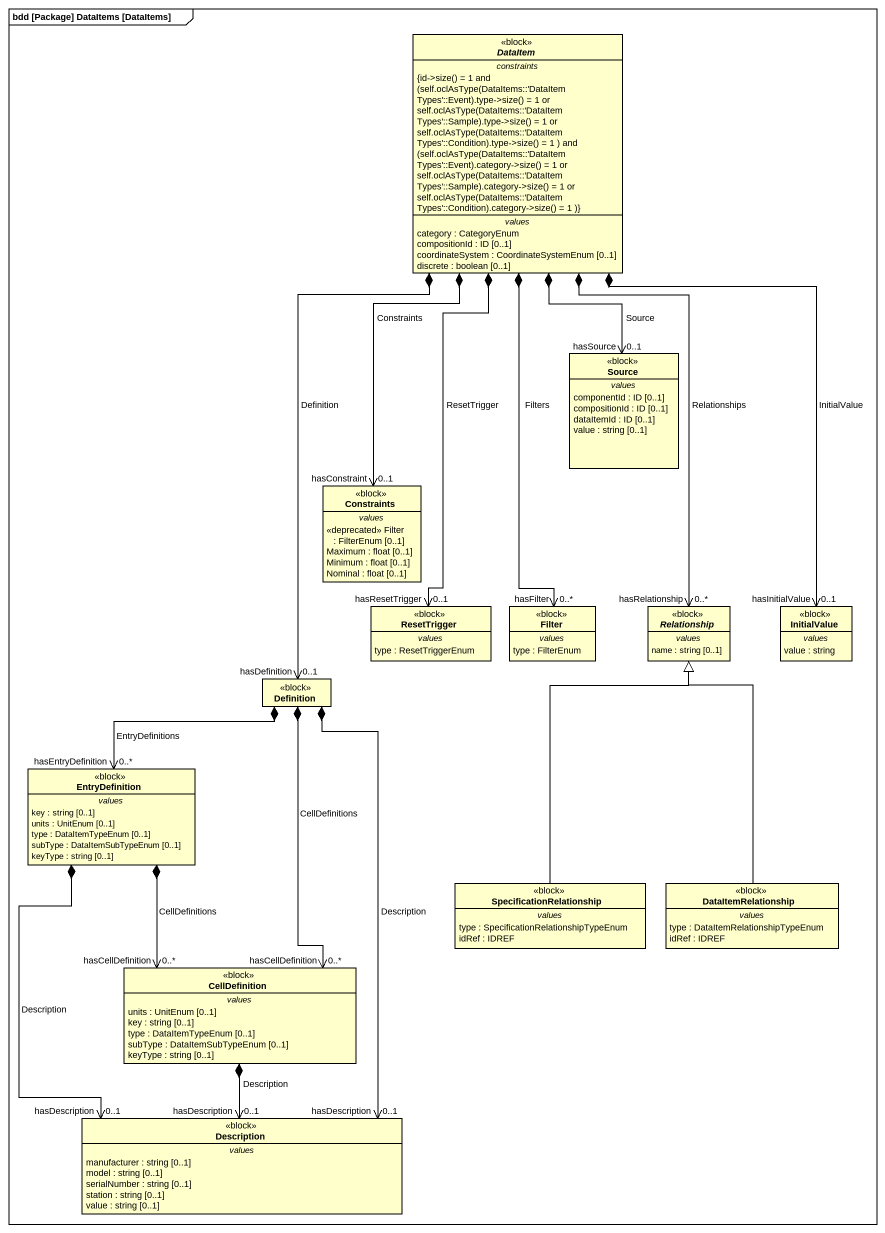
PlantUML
@startuml
mainframe bdd [Package] DataItems [DataItems]
hide circle
hide empty members
abstract class DataItem <<block>> {
  -- constraints --
  {field} {id->size() = 1 and (self.oclAsType(DataItems::'DataItem Types'::Event).type->size() = 1 or self.oclAsType(DataItems::'DataItem Types'::Sample).type->size() = 1 or self.oclAsType(DataItems::'DataItem Types'::Condition).type->size() = 1 ) and (self.oclAsType(DataItems::'DataItem Types'::Event).category->size() = 1 or self.oclAsType(DataItems::'DataItem Types'::Sample).category->size() = 1 or self.oclAsType(DataItems::'DataItem Types'::Condition).category->size() = 1 )}
  -- values --
  category : CategoryEnum
  compositionId : ID [0..1]
  coordinateSystem : CoordinateSystemEnum [0..1]
  discrete : boolean [0..1]
}
class Source <<block>> {
  -- values --
  componentId : ID [0..1]
  compositionId : ID [0..1]
  dataItemId : ID [0..1]
  value : string [0..1]
}
class Constraints <<block>> {
  -- values --
  <<deprecated>> Filter : FilterEnum [0..1]
  Maximum : float [0..1]
  Minimum : float [0..1]
  Nominal : float [0..1]
}
class ResetTrigger <<block>> {
  -- values --
  type : ResetTriggerEnum
}
class Filter <<block>> {
  -- values --
  type : FilterEnum
}
abstract class Relationship <<block>> {
  -- values --
  name : string [0..1]
}
class InitialValue <<block>> {
  -- values --
  value : string
}
class Definition <<block>>
class EntryDefinition <<block>> {
  -- values --
  key : string [0..1]
  units : UnitEnum [0..1]
  type : DataItemTypeEnum [0..1]
  subType : DataItemSubTypeEnum [0..1]
  keyType : string [0..1]
}
class SpecificationRelationship <<block>> {
  -- values --
  type : SpecificationRelationshipTypeEnum
  idRef : IDREF
}
class DataItemRelationship <<block>> {
  -- values --
  type : DataItemRelationshipTypeEnum
  idRef : IDREF
}
class CellDefinition <<block>> {
  -- values --
  units : UnitEnum [0..1]
  key : string [0..1]
  type : DataItemTypeEnum [0..1]
  subType : DataItemSubTypeEnum [0..1]
  keyType : string [0..1]
}
class Description <<block>> {
  -- values --
  manufacturer : string [0..1]
  model : string [0..1]
  serialNumber : string [0..1]
  station : string [0..1]
  value : string [0..1]
}
DataItem *--> "hasSource\n0..1" Source : Source
DataItem *--> "0..1\nhasConstraint" Constraints : Constraints
DataItem *--> "0..1\nhasResetTrigger" ResetTrigger : ResetTrigger
DataItem *--> "hasFilter\n0..*" Filter : Filters
DataItem *--> "hasRelationship\n0..*" Relationship : Relationships
DataItem *--> "0..1\nhasInitialValue" InitialValue : InitialValue
DataItem *--> "hasDefinition\n0..1" Definition : Definition
Definition *--> "0..*\nhasEntryDefinition" EntryDefinition : EntryDefinitions
Definition *--> "hasCellDefinition\n0..*" CellDefinition : CellDefinitions
Definition *--> "hasDescription\n0..1" Description : Description
EntryDefinition *--> "hasCellDefinition\n0..*" CellDefinition : CellDefinitions
EntryDefinition *--> "0..1\nhasDescription" Description : Description
SpecificationRelationship -up-|> Relationship
DataItemRelationship -up-|> Relationship
CellDefinition *--> "0..1\nhasDescription" Description : Description
@enduml
